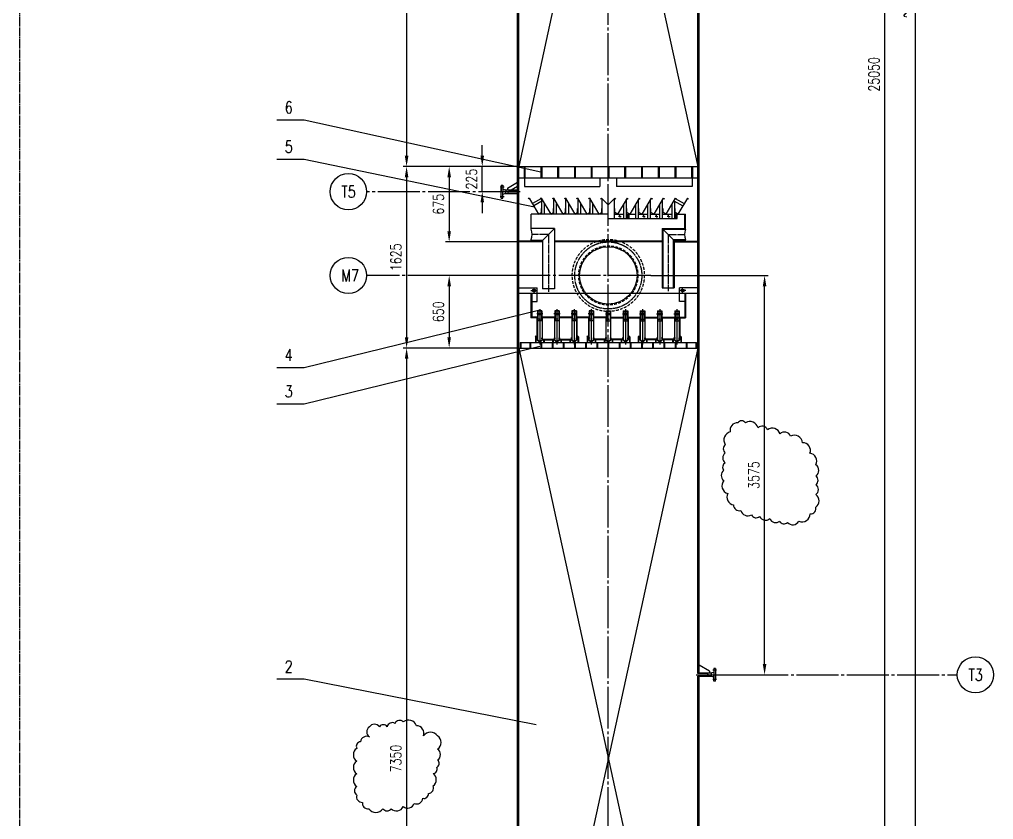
# Model space of a CAD drawing. Extents: x 16825 to 205982, y -10874 to 68273.
# Drawn here: x 185376 to 194094, y 40303 to 47465 of the extents above; entities that cross this region are included whole.
import ezdxf
from ezdxf.enums import TextEntityAlignment as Align

# ---------------------------------------------------------------- set-up
doc = ezdxf.new("R2010")
doc.units = 0
doc.header["$LTSCALE"] = 5
doc.header["$MEASUREMENT"] = 0
for name, pattern in [('CENTER', [18, 15, -1, 1, -1]), ('DASHED', [0.75, 0.5, -0.25]), ('DIVIDE', [20, 15, -1, 1, -1, 1, -1])]:
    doc.linetypes.add(name, pattern=pattern)
doc.layers.get('0').update_dxf_attribs({"color": 4, "linetype": 'DIVIDE'})
doc.layers.get('DEFPOINTS').update_dxf_attribs({"linetype": 'CONTINUOUS'})
for name, color, linetype in [('ASHADE', 7, 'CONTINUOUS'), ('CEN', 6, 'CENTER'), ('DIM', 1, 'CONTINUOUS'), ('HID', 5, 'DASHED'), ('THIN', 1, 'CONTINUOUS'), ('THK', 2, 'CONTINUOUS'), ('TXT', 3, 'CONTINUOUS'), ('TXT_E', 7, 'CONTINUOUS')]:
    doc.layers.add(name, color=color, linetype=linetype)
doc.styles.get("Standard").update_dxf_attribs({"font": 'simplex', "width": 0.75, "bigfont": 'hzdx'})
doc.dimstyles.new('DIM3', dxfattribs={"dimscale": 0, "dimtxt": 3, "dimasz": 3, "dimexe": 1, "dimexo": 0, "dimgap": 1.5, "dimtad": 1, "dimdec": 4, "dimdsep": 46, "dimtxsty": 'Standard', "dimcen": 3, "dimclrd": 1, "dimclrt": 3, "dimadec": 0, "dimazin": 0, "dimtfac": 0.75, "dimtdec": 4, "dimtix": 1, "dimtmove": 0, "dimatfit": 0, "dimfxl": 0, "dimtolj": 1, "dimtzin": 0, "dimarcsym": 0})

# ---------------------------------------------------------------- blocks, each defined once
blk = doc.blocks.new('*D216')
at = {"layer": 'DEFPOINTS', "color": 0}
for p in [(192140.6, 66718.7), (191638.1, 28623.7), (193392.9, 28623.7)]:
    blk.add_point(p, dxfattribs=at)
at = {"layer": 'DIM', "lineweight": -2}
for p, q in [((192140.6, 66718.7), (193424.9, 66718.7)), ((191638.1, 28623.7), (193424.9, 28623.7))]:
    blk.add_line(p, q, dxfattribs=at)
at = {"layer": 'DIM', "color": 1, "lineweight": -2}
blk.add_line((193392.9, 66622.7), (193392.9, 28719.7), dxfattribs=at)
at = {"layer": 'DIM', "color": 1}
for points in [[(193376.9, 66622.7), (193408.9, 66622.7), (193392.9, 66718.7)], [(193376.9, 28719.7), (193408.9, 28719.7), (193392.9, 28623.7)]]:
    blk.add_solid(points, dxfattribs=at)
at = {"layer": 'DIM', "color": 3, "insert": (193296.9, 47671.2), "char_height": 96, "attachment_point": 5, "rotation": 90}
blk.add_mtext('\\A1;~38275', dxfattribs=at)
blk = doc.blocks.new('*D188')
at = {"layer": 'DEFPOINTS', "color": 0}
for p in [(191464.1, 59498.7), (193120, 59498.7), (191458.1, 34448.7)]:
    blk.add_point(p, dxfattribs=at)
at = {"layer": 'DIM', "lineweight": -2}
for p, q in [((191464.1, 59498.7), (193152, 59498.7)), ((191458.1, 34448.7), (193152, 34448.7))]:
    blk.add_line(p, q, dxfattribs=at)
at = {"layer": 'DIM', "color": 1, "lineweight": -2}
blk.add_line((193120, 34544.7), (193120, 59402.7), dxfattribs=at)
at = {"layer": 'DIM', "color": 1}
for points in [[(193104, 59402.7), (193136, 59402.7), (193120, 59498.7)], [(193104, 34544.7), (193136, 34544.7), (193120, 34448.7)]]:
    blk.add_solid(points, dxfattribs=at)
at = {"layer": 'DIM', "color": 3, "insert": (193024, 46973.7), "char_height": 96, "attachment_point": 5, "rotation": 90}
blk.add_mtext('\\A1;25050', dxfattribs=at)
blk = doc.blocks.new('*D181')
at = {"layer": 'DEFPOINTS', "color": 0}
for p in [(191027.2, 45173.7), (192045, 45173.7), (191672.6, 41598.7)]:
    blk.add_point(p, dxfattribs=at)
at = {"layer": 'DIM', "lineweight": -2}
for p, q in [((191027.2, 45173.7), (192077, 45173.7)), ((191672.6, 41598.7), (192077, 41598.7))]:
    blk.add_line(p, q, dxfattribs=at)
at = {"layer": 'DIM', "color": 1, "lineweight": -2}
blk.add_line((192045, 41694.7), (192045, 45077.7), dxfattribs=at)
at = {"layer": 'DIM', "color": 1}
for points in [[(192029, 45077.7), (192061, 45077.7), (192045, 45173.7)], [(192029, 41694.7), (192061, 41694.7), (192045, 41598.7)]]:
    blk.add_solid(points, dxfattribs=at)
at = {"layer": 'DIM', "color": 3, "insert": (191949, 43386.2), "char_height": 96, "attachment_point": 5, "rotation": 90}
blk.add_mtext('\\A1;3575', dxfattribs=at)
blk = doc.blocks.new('*D247')
at = {"layer": 'DEFPOINTS', "color": 0}
for p in [(189834.1, 53498.7), (188840.8, 46148.7), (189846.1, 46148.7)]:
    blk.add_point(p, dxfattribs=at)
at = {"layer": 'DIM', "lineweight": -2}
for p, q in [((189834.1, 53498.7), (188808.8, 53498.7)), ((189846.1, 46148.7), (188808.8, 46148.7))]:
    blk.add_line(p, q, dxfattribs=at)
at = {"layer": 'DIM', "color": 1, "lineweight": -2}
blk.add_line((188840.8, 53402.7), (188840.8, 46244.7), dxfattribs=at)
at = {"layer": 'DIM', "color": 1}
for points in [[(188824.8, 53402.7), (188856.8, 53402.7), (188840.8, 53498.7)], [(188824.8, 46244.7), (188856.8, 46244.7), (188840.8, 46148.7)]]:
    blk.add_solid(points, dxfattribs=at)
at = {"layer": 'DIM', "color": 3, "insert": (188744.8, 49823.7), "char_height": 96, "attachment_point": 5, "rotation": 90}
blk.add_mtext('\\A1;7350', dxfattribs=at)
blk = doc.blocks.new('*D248')
at = {"layer": 'DEFPOINTS', "color": 0}
for p in [(189834.1, 46148.7), (188840.8, 44523.7), (189846.1, 44523.7)]:
    blk.add_point(p, dxfattribs=at)
at = {"layer": 'DIM', "lineweight": -2}
for p, q in [((189834.1, 46148.7), (188808.8, 46148.7)), ((189846.1, 44523.7), (188808.8, 44523.7))]:
    blk.add_line(p, q, dxfattribs=at)
at = {"layer": 'DIM', "color": 1, "lineweight": -2}
blk.add_line((188840.8, 46052.7), (188840.8, 44619.7), dxfattribs=at)
at = {"layer": 'DIM', "color": 1}
for points in [[(188824.8, 46052.7), (188856.8, 46052.7), (188840.8, 46148.7)], [(188824.8, 44619.7), (188856.8, 44619.7), (188840.8, 44523.7)]]:
    blk.add_solid(points, dxfattribs=at)
at = {"layer": 'DIM', "color": 3, "insert": (188744.8, 45336.2), "char_height": 96, "attachment_point": 5, "rotation": 90}
blk.add_mtext('\\A1;1625', dxfattribs=at)
blk = doc.blocks.new('*D249')
at = {"layer": 'DEFPOINTS', "color": 0}
for p in [(189846.1, 46148.7), (189221.9, 45473.7), (189846.1, 45473.7)]:
    blk.add_point(p, dxfattribs=at)
at = {"layer": 'DIM', "lineweight": -2}
for p, q in [((189846.1, 46148.7), (189189.9, 46148.7)), ((189846.1, 45473.7), (189189.9, 45473.7))]:
    blk.add_line(p, q, dxfattribs=at)
at = {"layer": 'DIM', "color": 1, "lineweight": -2}
blk.add_line((189221.9, 46052.7), (189221.9, 45569.7), dxfattribs=at)
at = {"layer": 'DIM', "color": 1}
for points in [[(189205.9, 46052.7), (189237.9, 46052.7), (189221.9, 46148.7)], [(189205.9, 45569.7), (189237.9, 45569.7), (189221.9, 45473.7)]]:
    blk.add_solid(points, dxfattribs=at)
at = {"layer": 'DIM', "color": 3, "insert": (189125.9, 45811.2), "char_height": 96, "attachment_point": 5, "rotation": 90}
blk.add_mtext('\\A1;675', dxfattribs=at)
blk = doc.blocks.new('*D250')
at = {"layer": 'DEFPOINTS', "color": 0}
for p in [(189834.1, 45173.7), (189221.9, 44523.7), (189846.1, 44523.7)]:
    blk.add_point(p, dxfattribs=at)
at = {"layer": 'DIM', "lineweight": -2}
for p, q in [((189834.1, 45173.7), (189189.9, 45173.7)), ((189846.1, 44523.7), (189189.9, 44523.7))]:
    blk.add_line(p, q, dxfattribs=at)
at = {"layer": 'DIM', "color": 1, "lineweight": -2}
blk.add_line((189221.9, 45077.7), (189221.9, 44619.7), dxfattribs=at)
at = {"layer": 'DIM', "color": 1}
for points in [[(189205.9, 45077.7), (189237.9, 45077.7), (189221.9, 45173.7)], [(189205.9, 44619.7), (189237.9, 44619.7), (189221.9, 44523.7)]]:
    blk.add_solid(points, dxfattribs=at)
at = {"layer": 'DIM', "color": 3, "insert": (189125.9, 44848.7), "char_height": 96, "attachment_point": 5, "rotation": 90}
blk.add_mtext('\\A1;650', dxfattribs=at)
blk = doc.blocks.new('*D251')
at = {"layer": 'DEFPOINTS', "color": 0}
for p in [(189834.1, 44523.7), (188840.8, 37173.7), (189846.1, 37173.7)]:
    blk.add_point(p, dxfattribs=at)
at = {"layer": 'DIM', "lineweight": -2}
for p, q in [((189834.1, 44523.7), (188808.8, 44523.7)), ((189846.1, 37173.7), (188808.8, 37173.7))]:
    blk.add_line(p, q, dxfattribs=at)
at = {"layer": 'DIM', "color": 1, "lineweight": -2}
blk.add_line((188840.8, 44427.7), (188840.8, 37269.7), dxfattribs=at)
at = {"layer": 'DIM', "color": 1}
for points in [[(188824.8, 44427.7), (188856.8, 44427.7), (188840.8, 44523.7)], [(188824.8, 37269.7), (188856.8, 37269.7), (188840.8, 37173.7)]]:
    blk.add_solid(points, dxfattribs=at)
at = {"layer": 'DIM', "color": 3, "insert": (188744.8, 40848.7), "char_height": 96, "attachment_point": 5, "rotation": 90}
blk.add_mtext('\\A1;7350', dxfattribs=at)
blk = doc.blocks.new('*D255')
at = {"layer": 'DEFPOINTS', "color": 0}
for p in [(189518, 46148.7), (189846.1, 46148.7), (189686.1, 45923.7)]:
    blk.add_point(p, dxfattribs=at)
at = {"layer": 'DIM', "color": 1, "lineweight": -2}
for p, q in [((189518, 46244.7), (189518, 46340.7)), ((189518, 45923.7), (189518, 46148.7)), ((189518, 45827.7), (189518, 45731.7))]:
    blk.add_line(p, q, dxfattribs=at)
at = {"layer": 'DIM', "lineweight": -2}
for p, q in [((189846.1, 46148.7), (189486, 46148.7)), ((189686.1, 45923.7), (189486, 45923.7))]:
    blk.add_line(p, q, dxfattribs=at)
at = {"layer": 'DIM', "color": 1}
for points in [[(189502, 46244.7), (189534, 46244.7), (189518, 46148.7)], [(189502, 45827.7), (189534, 45827.7), (189518, 45923.7)]]:
    blk.add_solid(points, dxfattribs=at)
at = {"layer": 'DIM', "color": 3, "insert": (189422, 46036.2), "char_height": 96, "attachment_point": 5, "rotation": 90}
blk.add_mtext('\\A1;225', dxfattribs=at)

msp = doc.modelspace()

# ---------------------------------------------------------------- linework, layer by layer
msp.add_line((185375.853, 67790), (185375.853, 27140.43))
at = {"layer": 'ASHADE'}
for p, q in [((191430.09, 53498.657), (189846.09, 46148.657)), ((189846.09, 53474.331), (191446.09, 46148.657)), ((189846.09, 46148.657), (191446.09, 46148.657)), ((189892.09, 46148.657), (189892.09, 46048.657)), ((189900.09, 46148.657), (189900.09, 46048.657)), ((190042.09, 46148.657), (190042.09, 46048.657)), ((190050.09, 46148.657), (190050.09, 46048.657)), ((190192.09, 46148.657), (190192.09, 46048.657)), ((190200.09, 46148.657), (190200.09, 46048.657)), ((190342.09, 46148.657), (190342.09, 46048.657)), ((190350.09, 46148.657), (190350.09, 46048.657)), ((190492.09, 46148.657), (190492.09, 46048.657)), ((190500.09, 46148.657), (190500.09, 46048.657)), ((190642.09, 46148.657), (190642.09, 46048.657)), ((190650.09, 46148.657), (190650.09, 46048.657)), ((190792.09, 46148.657), (190792.09, 46048.657)), ((190800.09, 46148.657), (190800.09, 46048.657)), ((190942.09, 46148.657), (190942.09, 46048.657)), ((190950.09, 46148.657), (190950.09, 46048.657)), ((191092.09, 46148.657), (191092.09, 46048.657)), ((191100.09, 46148.657), (191100.09, 46048.657)), ((191242.09, 46148.657), (191242.09, 46048.657)), ((191250.09, 46148.657), (191250.09, 46048.657)), ((191392.09, 46148.657), (191392.09, 46048.657)), ((191400.09, 46148.657), (191400.09, 46048.657)), ((189846.09, 46048.657), (191446.09, 46048.657)), ((189896.09, 46048.657), (189896.09, 45968.657)), ((190571.275, 46048.657), (190571.275, 45968.657)), ((190720.906, 46048.657), (190720.906, 45968.657)), ((191396.09, 46048.657), (191396.09, 45968.657)), ((189896.09, 45968.657), (190571.275, 45968.657)), ((191396.09, 45968.657), (190720.906, 45968.657)), ((189938.297, 45866.353), (189927.904, 45860.353)), ((189938.297, 45866.353), (190022.297, 45720.861)), ((190048.097, 45863.236), (189967.097, 45816.47)), ((190046.297, 45866.353), (190035.904, 45860.353)), ((190046.297, 45866.353), (190130.297, 45720.861)), ((190154.297, 45866.353), (190143.904, 45860.353)), ((190154.297, 45866.353), (190238.297, 45720.861)), ((190261.884, 45866.353), (190251.491, 45860.353)), ((190261.884, 45866.353), (190345.884, 45720.861)), ((190369.884, 45866.353), (190359.491, 45860.353)), ((190369.884, 45866.353), (190453.884, 45720.861)), ((190477.884, 45866.353), (190467.491, 45860.353)), ((190477.884, 45866.353), (190561.884, 45720.861)), ((190585.884, 45866.353), (190577.399, 45857.868)), ((190645.884, 45806.353), (190585.884, 45866.353)), ((190591.465, 45720.861), (190591.465, 45860.773)), ((190645.884, 45806.353), (190705.884, 45866.353)), ((190700.303, 45684.861), (190700.303, 45860.773)), ((190705.884, 45866.353), (190714.369, 45857.868)), ((190813.884, 45866.353), (190729.884, 45720.861)), ((190813.884, 45866.353), (190824.276, 45860.353)), ((190921.884, 45866.353), (190837.884, 45720.861)), ((190921.884, 45866.353), (190932.276, 45860.353)), ((191029.884, 45866.353), (190945.884, 45720.861)), ((191029.884, 45866.353), (191040.276, 45860.353)), ((191137.884, 45866.353), (191053.884, 45720.861)), ((191137.884, 45866.353), (191148.276, 45860.353)), ((191245.884, 45866.353), (191161.884, 45720.861)), ((191244.084, 45863.236), (191325.084, 45816.47)), ((191245.884, 45866.353), (191256.276, 45860.353)), ((191353.884, 45866.353), (191269.884, 45720.861)), ((191353.884, 45866.353), (191364.276, 45860.353)), ((190051.877, 45837.706), (189979.097, 45795.686)), ((190048.277, 45735.861), (190048.277, 45771.861)), ((190051.877, 45720.861), (190051.877, 45856.687)), ((190075.877, 45720.861), (190075.877, 45815.118)), ((190156.277, 45735.861), (190156.277, 45771.861)), ((190159.877, 45720.861), (190159.877, 45856.687)), ((190183.877, 45720.861), (190183.877, 45815.118)), ((190264.277, 45735.861), (190264.277, 45771.861)), ((190267.465, 45720.861), (190267.465, 45856.687)), ((190291.465, 45720.861), (190291.465, 45815.118)), ((190371.865, 45735.861), (190371.865, 45771.861)), ((190375.465, 45720.861), (190375.465, 45856.687)), ((190399.465, 45720.861), (190399.465, 45815.118)), ((190479.865, 45735.861), (190479.865, 45771.861)), ((190483.465, 45720.861), (190483.465, 45856.687)), ((190507.465, 45720.861), (190507.465, 45815.118)), ((190587.865, 45735.861), (190587.865, 45771.861)), ((190703.903, 45735.861), (190703.903, 45771.861)), ((190784.303, 45684.861), (190784.303, 45815.118)), ((190808.303, 45684.861), (190808.303, 45856.687)), ((190811.903, 45735.861), (190811.903, 45771.861)), ((190892.303, 45684.861), (190892.303, 45815.118)), ((190916.303, 45684.861), (190916.303, 45856.687)), ((190919.903, 45735.861), (190919.903, 45771.861)), ((191000.303, 45684.861), (191000.303, 45815.118)), ((191024.303, 45684.861), (191024.303, 45856.687)), ((191027.903, 45735.861), (191027.903, 45771.861)), ((191108.303, 45684.861), (191108.303, 45815.118)), ((191132.303, 45684.861), (191132.303, 45856.687)), ((191135.903, 45735.861), (191135.903, 45771.861)), ((191216.303, 45684.861), (191216.303, 45815.118)), ((191232.084, 45842.451), (191313.084, 45795.686)), ((191240.303, 45684.861), (191240.303, 45837.706)), ((191243.903, 45735.861), (191243.903, 45771.861)), ((189955.097, 45587.061), (189955.097, 45720.861)), ((190645.884, 45720.861), (189955.097, 45720.861)), ((190022.297, 45720.861), (190048.277, 45735.861)), ((190130.297, 45720.861), (190156.277, 45735.861)), ((190238.297, 45720.861), (190264.277, 45735.861)), ((190345.884, 45720.861), (190371.865, 45735.861)), ((190453.884, 45720.861), (190479.865, 45735.861)), ((190561.884, 45720.861), (190587.865, 45735.861)), ((190645.884, 45684.861), (191263.66, 45684.861)), ((190700.303, 45720.861), (190784.303, 45720.861)), ((190729.884, 45720.861), (190703.903, 45735.861)), ((190748.303, 45702.861), (190735.991, 45702.861)), ((190748.303, 45702.861), (190748.303, 45713.779)), ((190748.303, 45702.861), (190760.615, 45702.861)), ((190748.303, 45702.861), (190748.303, 45691.943)), ((190808.303, 45720.861), (190892.303, 45720.861)), ((190837.884, 45720.861), (190811.903, 45735.861)), ((190820.303, 45684.861), (190820.303, 45720.861)), ((190832.303, 45684.861), (190832.303, 45720.861)), ((190916.303, 45720.861), (191000.303, 45720.861)), ((190945.884, 45720.861), (190919.903, 45735.861)), ((190964.303, 45702.861), (190951.991, 45702.861)), ((190964.303, 45702.861), (190964.303, 45713.779)), ((190964.303, 45702.861), (190964.303, 45691.943)), ((190964.303, 45702.861), (190976.615, 45702.861)), ((191024.303, 45720.861), (191108.303, 45720.861)), ((191053.884, 45720.861), (191027.903, 45735.861)), ((191078.303, 45702.861), (191065.991, 45702.861)), ((191078.303, 45702.861), (191078.303, 45713.779)), ((191078.303, 45702.861), (191078.303, 45691.943)), ((191078.303, 45702.861), (191090.615, 45702.861)), ((191132.303, 45720.861), (191216.303, 45720.861)), ((191161.884, 45720.861), (191135.903, 45735.861)), ((191186.303, 45702.861), (191173.991, 45702.861)), ((191186.303, 45702.861), (191186.303, 45713.779)), ((191186.303, 45702.861), (191186.303, 45691.943)), ((191186.303, 45702.861), (191198.615, 45702.861)), ((191240.303, 45720.861), (191337.084, 45720.861)), ((191269.884, 45720.861), (191243.903, 45735.861)), ((191251.66, 45684.861), (191251.66, 45720.861)), ((191263.66, 45684.861), (191263.66, 45720.861)), ((191329.884, 45594.261), (191329.884, 45720.861)), ((191337.084, 45587.061), (191337.084, 45720.861)), ((190164.497, 45594.261), (189955.097, 45594.261)), ((190057.697, 45487.461), (190164.497, 45594.261)), ((190164.497, 45594.261), (190164.497, 45473.661)), ((191127.684, 45594.261), (191234.484, 45487.461)), ((191127.684, 45594.261), (191337.084, 45594.261)), ((191127.684, 45594.261), (191127.684, 45063.886)), ((191134.884, 45587.061), (191337.084, 45587.061)), ((191134.884, 45587.061), (191134.884, 45063.886)), ((190057.697, 45480.861), (189846.09, 45480.861)), ((190057.697, 45473.661), (189846.09, 45473.661)), ((189955.097, 45480.861), (189955.097, 45494.661)), ((190057.697, 45487.461), (189955.097, 45487.461)), ((189962.297, 45480.861), (189962.297, 45487.461)), ((190057.697, 45487.461), (190057.697, 45473.661)), ((190057.697, 45473.661), (190057.697, 45055.331)), ((191127.684, 45480.861), (190164.497, 45480.861)), ((191127.684, 45473.661), (190164.497, 45473.661)), ((190164.497, 45473.661), (190164.497, 45055.331)), ((191227.284, 45494.661), (191337.084, 45494.661)), ((191227.284, 45494.661), (191227.284, 45063.886)), ((191234.484, 45487.461), (191337.084, 45487.461)), ((191234.484, 45487.461), (191234.484, 45063.886)), ((191234.484, 45480.861), (191446.09, 45480.861)), ((191234.484, 45473.661), (191446.09, 45473.661)), ((191329.884, 45480.861), (191329.884, 45487.461)), ((191337.084, 45480.861), (191337.084, 45494.661)), ((189846.09, 45013.657), (189846.09, 45063.657)), ((189846.09, 45063.657), (190008.09, 45063.657)), ((189846.09, 45013.657), (191446.09, 45013.657)), ((189953.488, 45037.762), (190003.774, 45037.762)), ((189954.09, 45013.657), (189954.09, 44793.657)), ((189961.29, 45013.657), (189961.29, 44800.857)), ((189981.09, 45012.705), (189981.09, 45064.263)), ((190008.09, 44941.657), (190008.09, 45063.657)), ((190164.497, 45055.331), (190057.697, 45055.331)), ((191127.684, 45063.886), (191234.484, 45063.886)), ((191446.09, 45063.657), (191284.09, 45063.657)), ((191284.09, 44941.657), (191284.09, 45063.657)), ((191338.692, 45037.762), (191288.406, 45037.762)), ((191311.09, 45012.705), (191311.09, 45064.263)), ((191330.89, 45013.657), (191330.89, 44800.857)), ((191338.09, 45013.657), (191338.09, 44793.657)), ((191446.09, 45013.657), (191446.09, 45063.657)), ((189961.29, 44941.657), (190008.09, 44941.657)), ((191330.89, 44941.657), (191284.09, 44941.657)), ((190059.944, 44828.657), (190005.043, 44828.657)), ((190052.09, 44857.657), (190012.09, 44857.657)), ((190012.09, 44857.657), (190012.09, 44767.657)), ((190016.09, 44838.657), (190012.09, 44838.657)), ((190016.09, 44818.657), (190012.09, 44818.657)), ((190048.09, 44853.657), (190016.09, 44853.657)), ((190016.09, 44853.657), (190016.09, 44767.657)), ((190048.09, 44853.657), (190048.09, 44767.657)), ((190052.09, 44838.657), (190048.09, 44838.657)), ((190052.09, 44818.657), (190048.09, 44818.657)), ((190052.09, 44857.657), (190052.09, 44767.657)), ((190213.944, 44828.657), (190159.043, 44828.657)), ((190166.09, 44857.657), (190166.09, 44767.657)), ((190206.09, 44857.657), (190166.09, 44857.657)), ((190170.09, 44838.657), (190166.09, 44838.657)), ((190170.09, 44818.657), (190166.09, 44818.657)), ((190170.09, 44853.657), (190170.09, 44767.657)), ((190202.09, 44853.657), (190170.09, 44853.657)), ((190202.09, 44853.657), (190202.09, 44767.657)), ((190206.09, 44838.657), (190202.09, 44838.657)), ((190206.09, 44818.657), (190202.09, 44818.657)), ((190206.09, 44857.657), (190206.09, 44767.657)), ((190366.017, 44828.657), (190313.059, 44828.657)), ((190360.09, 44857.657), (190320.09, 44857.657)), ((190320.09, 44857.657), (190320.09, 44767.657)), ((190324.09, 44838.657), (190320.09, 44838.657)), ((190324.09, 44818.657), (190320.09, 44818.657)), ((190356.09, 44853.657), (190324.09, 44853.657)), ((190324.09, 44853.657), (190324.09, 44767.657)), ((190356.09, 44853.657), (190356.09, 44767.657)), ((190360.09, 44838.657), (190356.09, 44838.657)), ((190360.09, 44818.657), (190356.09, 44818.657)), ((190360.09, 44857.657), (190360.09, 44767.657)), ((190520.017, 44828.657), (190467.059, 44828.657)), ((190474.09, 44857.657), (190474.09, 44767.657)), ((190514.09, 44857.657), (190474.09, 44857.657)), ((190478.09, 44838.657), (190474.09, 44838.657)), ((190478.09, 44818.657), (190474.09, 44818.657)), ((190478.09, 44853.657), (190478.09, 44767.657)), ((190510.09, 44853.657), (190478.09, 44853.657)), ((190510.09, 44853.657), (190510.09, 44767.657)), ((190514.09, 44838.657), (190510.09, 44838.657)), ((190514.09, 44818.657), (190510.09, 44818.657)), ((190514.09, 44857.657), (190514.09, 44767.657)), ((190620.163, 44828.657), (190673.121, 44828.657)), ((190626.09, 44857.657), (190666.09, 44857.657)), ((190626.09, 44857.657), (190626.09, 44767.657)), ((190626.09, 44838.657), (190630.09, 44838.657)), ((190626.09, 44818.657), (190630.09, 44818.657)), ((190630.09, 44853.657), (190662.09, 44853.657)), ((190630.09, 44853.657), (190630.09, 44767.657)), ((190662.09, 44853.657), (190662.09, 44767.657)), ((190662.09, 44838.657), (190666.09, 44838.657)), ((190662.09, 44818.657), (190666.09, 44818.657)), ((190666.09, 44857.657), (190666.09, 44767.657)), ((190772.236, 44828.657), (190827.138, 44828.657)), ((190780.09, 44857.657), (190780.09, 44767.657)), ((190780.09, 44857.657), (190820.09, 44857.657)), ((190780.09, 44838.657), (190784.09, 44838.657)), ((190780.09, 44818.657), (190784.09, 44818.657)), ((190784.09, 44853.657), (190784.09, 44767.657)), ((190784.09, 44853.657), (190816.09, 44853.657)), ((190816.09, 44853.657), (190816.09, 44767.657)), ((190816.09, 44838.657), (190820.09, 44838.657)), ((190816.09, 44818.657), (190820.09, 44818.657)), ((190820.09, 44857.657), (190820.09, 44767.657)), ((190926.163, 44828.657), (190979.121, 44828.657)), ((190932.09, 44857.657), (190932.09, 44767.657)), ((190932.09, 44857.657), (190972.09, 44857.657)), ((190932.09, 44838.657), (190936.09, 44838.657)), ((190932.09, 44818.657), (190936.09, 44818.657)), ((190936.09, 44853.657), (190936.09, 44767.657)), ((190936.09, 44853.657), (190968.09, 44853.657)), ((190968.09, 44853.657), (190968.09, 44767.657)), ((190968.09, 44838.657), (190972.09, 44838.657)), ((190968.09, 44818.657), (190972.09, 44818.657)), ((190972.09, 44857.657), (190972.09, 44767.657)), ((191078.236, 44828.657), (191133.138, 44828.657)), ((191086.09, 44857.657), (191126.09, 44857.657)), ((191086.09, 44857.657), (191086.09, 44767.657)), ((191086.09, 44838.657), (191090.09, 44838.657)), ((191086.09, 44818.657), (191090.09, 44818.657)), ((191090.09, 44853.657), (191122.09, 44853.657)), ((191090.09, 44853.657), (191090.09, 44767.657)), ((191122.09, 44853.657), (191122.09, 44767.657)), ((191122.09, 44838.657), (191126.09, 44838.657)), ((191122.09, 44818.657), (191126.09, 44818.657)), ((191126.09, 44857.657), (191126.09, 44767.657)), ((191232.236, 44828.657), (191287.138, 44828.657)), ((191240.09, 44857.657), (191240.09, 44767.657)), ((191240.09, 44857.657), (191280.09, 44857.657)), ((191240.09, 44838.657), (191244.09, 44838.657)), ((191240.09, 44818.657), (191244.09, 44818.657)), ((191244.09, 44853.657), (191244.09, 44767.657)), ((191244.09, 44853.657), (191276.09, 44853.657)), ((191276.09, 44853.657), (191276.09, 44767.657)), ((191276.09, 44838.657), (191280.09, 44838.657)), ((191276.09, 44818.657), (191280.09, 44818.657)), ((191280.09, 44857.657), (191280.09, 44767.657)), ((190012.09, 44800.857), (189954.09, 44800.857)), ((190012.09, 44793.657), (189954.09, 44793.657)), ((190007.09, 44793.657), (190007.09, 44598.657)), ((190011.09, 44793.657), (190011.09, 44600.314)), ((190052.09, 44767.657), (190012.09, 44767.657)), ((190039.76, 44782.657), (190024.051, 44782.657)), ((190053.09, 44793.657), (190053.09, 44598.56)), ((190166.09, 44800.857), (190054.09, 44800.857)), ((190166.09, 44793.657), (190054.09, 44793.657)), ((190165.09, 44793.657), (190165.09, 44600.314)), ((190206.09, 44767.657), (190166.09, 44767.657)), ((190193.76, 44782.657), (190178.051, 44782.657)), ((190320.09, 44800.857), (190206.09, 44800.857)), ((190320.09, 44793.657), (190206.09, 44793.657)), ((190207.09, 44793.657), (190207.09, 44598.56)), ((190319.09, 44793.657), (190319.09, 44598.56)), ((190360.09, 44767.657), (190320.09, 44767.657)), ((190347.76, 44782.657), (190332.051, 44782.657)), ((190474.09, 44800.857), (190360.09, 44800.857)), ((190474.09, 44793.657), (190360.09, 44793.657)), ((190361.09, 44793.657), (190361.09, 44600.314)), ((190365.09, 44793.657), (190365.09, 44600.157)), ((190469.09, 44793.657), (190469.09, 44598.657)), ((190473.09, 44793.657), (190473.09, 44600.314)), ((190514.09, 44767.657), (190474.09, 44767.657)), ((190501.76, 44782.657), (190486.051, 44782.657)), ((190626.09, 44800.857), (190514.09, 44800.857)), ((190626.09, 44793.657), (190514.09, 44793.657)), ((190515.09, 44793.657), (190515.09, 44600.314)), ((190625.09, 44793.657), (190625.09, 44600.314)), ((190626.09, 44767.657), (190666.09, 44767.657)), ((190638.42, 44782.657), (190654.129, 44782.657)), ((190666.09, 44800.857), (190780.09, 44800.857)), ((190666.09, 44793.657), (190780.09, 44793.657)), ((190667.09, 44793.657), (190667.09, 44598.56)), ((190779.09, 44793.657), (190779.09, 44598.56)), ((190780.09, 44767.657), (190820.09, 44767.657)), ((190792.42, 44782.657), (190808.129, 44782.657)), ((190820.09, 44800.857), (190932.09, 44800.857)), ((190820.09, 44793.657), (190932.09, 44793.657)), ((190821.09, 44793.657), (190821.09, 44600.314)), ((190825.09, 44793.657), (190825.09, 44598.657)), ((190927.09, 44793.657), (190927.09, 44600.157)), ((190931.09, 44793.657), (190931.09, 44600.314)), ((190932.09, 44767.657), (190972.09, 44767.657)), ((190944.42, 44782.657), (190960.129, 44782.657)), ((190972.09, 44800.857), (191086.09, 44800.857)), ((190972.09, 44793.657), (191086.09, 44793.657)), ((190973.09, 44793.657), (190973.09, 44598.56)), ((191085.09, 44793.657), (191085.09, 44598.56)), ((191086.09, 44767.657), (191126.09, 44767.657)), ((191098.42, 44782.657), (191114.129, 44782.657)), ((191126.09, 44800.857), (191238.09, 44800.857)), ((191126.09, 44793.657), (191238.09, 44793.657)), ((191127.09, 44793.657), (191127.09, 44600.314)), ((191203.09, 44800.857), (191338.09, 44800.857)), ((191203.09, 44793.657), (191338.09, 44793.657)), ((191239.09, 44793.657), (191239.09, 44598.56)), ((191240.09, 44767.657), (191280.09, 44767.657)), ((191252.42, 44782.657), (191268.129, 44782.657)), ((191281.09, 44793.657), (191281.09, 44600.314)), ((191285.09, 44793.657), (191285.09, 44598.657)), ((189856.09, 44573.657), (191436.09, 44573.657)), ((189856.09, 44573.657), (189856.09, 44523.657)), ((189862.09, 44573.657), (189862.09, 44523.657)), ((189943.09, 44573.657), (189943.09, 44523.657)), ((189949.09, 44573.657), (189949.09, 44523.657)), ((189993.59, 44625.314), (190001.833, 44633.557)), ((189993.59, 44625.314), (189993.59, 44573.657)), ((189993.59, 44623.657), (189993.59, 44573.657)), ((189997.59, 44573.657), (189993.59, 44573.657)), ((189997.59, 44623.657), (190004.661, 44630.729)), ((190007.09, 44623.657), (189997.59, 44623.657)), ((189997.59, 44623.657), (189997.59, 44573.657)), ((190007.09, 44603.657), (189997.59, 44603.657)), ((190001.833, 44633.557), (190004.661, 44630.729)), ((190018.18, 44613.657), (190002.962, 44613.657)), ((190007.09, 44598.657), (190032.09, 44573.657)), ((190011.09, 44600.314), (190032.09, 44579.314)), ((190053.09, 44600.314), (190032.09, 44579.314)), ((190056.992, 44598.56), (190032.09, 44573.657)), ((190043.09, 44573.657), (190043.09, 44523.657)), ((190046.001, 44613.657), (190061.219, 44613.657)), ((190049.09, 44573.657), (190049.09, 44523.657)), ((190053.09, 44602.56), (190165.09, 44602.56)), ((190053.09, 44598.56), (190165.247, 44598.56)), ((190066.59, 44598.56), (190066.59, 44573.657)), ((190070.59, 44573.657), (190066.59, 44573.657)), ((190070.59, 44598.56), (190070.59, 44573.657)), ((190143.09, 44573.657), (190143.09, 44523.657)), ((190147.59, 44598.56), (190147.59, 44573.657)), ((190147.59, 44598.56), (190147.59, 44573.657)), ((190151.59, 44573.657), (190147.59, 44573.657)), ((190149.09, 44573.657), (190149.09, 44523.657)), ((190151.59, 44598.56), (190151.59, 44573.657)), ((190158.001, 44613.657), (190173.219, 44613.657)), ((190161.09, 44598.657), (190186.09, 44573.657)), ((190165.09, 44600.314), (190186.09, 44579.314)), ((190207.09, 44600.314), (190186.09, 44579.314)), ((190210.992, 44598.56), (190186.09, 44573.657)), ((190200.001, 44613.657), (190215.219, 44613.657)), ((190207.09, 44602.56), (190319.09, 44602.56)), ((190207.09, 44598.56), (190319.247, 44598.56)), ((190220.59, 44598.56), (190220.59, 44573.657)), ((190220.59, 44596.157), (190224.59, 44596.157)), ((190224.59, 44573.657), (190220.59, 44573.657)), ((190224.59, 44598.56), (190224.59, 44573.657)), ((190243.09, 44573.657), (190243.09, 44523.657)), ((190249.09, 44573.657), (190249.09, 44523.657)), ((190301.59, 44598.56), (190301.59, 44573.657)), ((190301.59, 44596.157), (190305.59, 44596.157)), ((190305.59, 44573.657), (190301.59, 44573.657)), ((190305.59, 44598.56), (190305.59, 44573.657)), ((190326.18, 44613.657), (190310.962, 44613.657)), ((190315.09, 44598.657), (190340.09, 44573.657)), ((190319.09, 44600.314), (190340.09, 44579.314)), ((190361.09, 44600.314), (190340.09, 44579.314)), ((190365.09, 44598.657), (190340.09, 44573.657)), ((190343.09, 44573.657), (190343.09, 44523.657)), ((190349.09, 44573.657), (190349.09, 44523.657)), ((190354.001, 44613.657), (190369.219, 44613.657)), ((190365.09, 44623.657), (190374.59, 44623.657)), ((190365.09, 44603.657), (190374.59, 44603.657)), ((190365.09, 44600.157), (190365.09, 44598.657)), ((190370.348, 44633.557), (190367.519, 44630.729)), ((190374.59, 44623.657), (190367.519, 44630.729)), ((190378.59, 44625.314), (190370.348, 44633.557)), ((190374.59, 44623.657), (190374.59, 44573.657)), ((190374.59, 44573.657), (190378.59, 44573.657)), ((190378.59, 44625.314), (190378.59, 44573.657)), ((190378.59, 44623.657), (190378.59, 44573.657)), ((190443.09, 44573.657), (190443.09, 44523.657)), ((190449.09, 44573.657), (190449.09, 44523.657)), ((190455.59, 44625.314), (190463.833, 44633.557)), ((190455.59, 44625.314), (190455.59, 44573.657)), ((190455.59, 44623.657), (190455.59, 44573.657)), ((190459.59, 44623.657), (190466.661, 44630.729)), ((190469.09, 44623.657), (190459.59, 44623.657)), ((190459.59, 44623.657), (190459.59, 44573.657)), ((190469.09, 44603.657), (190459.59, 44603.657)), ((190463.833, 44633.557), (190466.661, 44630.729)), ((190480.18, 44613.657), (190464.962, 44613.657)), ((190469.09, 44598.657), (190494.09, 44573.657)), ((190473.09, 44600.314), (190494.09, 44579.314)), ((190515.09, 44600.314), (190494.09, 44579.314)), ((190518.992, 44598.56), (190494.09, 44573.657)), ((190508.001, 44613.657), (190523.219, 44613.657)), ((190626.845, 44598.56), (190513.335, 44598.56)), ((190625.09, 44602.56), (190515.09, 44602.56)), ((190528.59, 44598.56), (190528.59, 44573.657)), ((190532.59, 44596.157), (190528.59, 44596.157)), ((190532.59, 44598.56), (190532.59, 44573.657)), ((190543.09, 44573.657), (190543.09, 44523.657)), ((190549.09, 44573.657), (190549.09, 44523.657)), ((190609.59, 44598.56), (190609.59, 44573.657)), ((190613.59, 44596.157), (190609.59, 44596.157)), ((190613.59, 44598.56), (190613.59, 44573.657)), ((190632.18, 44613.657), (190616.962, 44613.657)), ((190621.09, 44598.657), (190646.09, 44573.657)), ((190625.09, 44600.314), (190646.09, 44579.314)), ((190643.09, 44573.657), (190643.09, 44523.657)), ((190667.09, 44600.314), (190646.09, 44579.314)), ((190671.09, 44598.657), (190646.09, 44573.657)), ((190649.09, 44573.657), (190649.09, 44523.657)), ((190660.001, 44613.657), (190675.219, 44613.657)), ((190779.09, 44598.56), (190666.933, 44598.56)), ((190779.09, 44602.56), (190667.09, 44602.56)), ((190680.59, 44598.56), (190680.59, 44573.657)), ((190684.59, 44596.157), (190680.59, 44596.157)), ((190680.59, 44573.657), (190684.59, 44573.657)), ((190684.59, 44598.56), (190684.59, 44573.657)), ((190743.09, 44573.657), (190743.09, 44523.657)), ((190749.09, 44573.657), (190749.09, 44523.657)), ((190761.59, 44598.56), (190761.59, 44573.657)), ((190765.59, 44596.157), (190761.59, 44596.157)), ((190761.59, 44573.657), (190765.59, 44573.657)), ((190765.59, 44598.56), (190765.59, 44573.657)), ((190786.18, 44613.657), (190770.962, 44613.657)), ((190775.188, 44598.56), (190800.09, 44573.657)), ((190779.09, 44600.314), (190800.09, 44579.314)), ((190821.09, 44600.314), (190800.09, 44579.314)), ((190825.09, 44598.657), (190800.09, 44573.657)), ((190814.001, 44613.657), (190829.219, 44613.657)), ((190825.09, 44623.657), (190834.59, 44623.657)), ((190825.09, 44603.657), (190834.59, 44603.657)), ((190830.348, 44633.557), (190827.519, 44630.729)), ((190834.59, 44623.657), (190827.519, 44630.729)), ((190838.59, 44625.314), (190830.348, 44633.557)), ((190834.59, 44623.657), (190834.59, 44573.657)), ((190834.59, 44573.657), (190838.59, 44573.657)), ((190838.59, 44625.314), (190838.59, 44573.657)), ((190838.59, 44623.657), (190838.59, 44573.657)), ((190843.09, 44573.657), (190843.09, 44523.657)), ((190849.09, 44573.657), (190849.09, 44523.657)), ((190913.59, 44625.314), (190921.833, 44633.557)), ((190913.59, 44625.314), (190913.59, 44573.657)), ((190913.59, 44623.657), (190913.59, 44573.657)), ((190917.59, 44573.657), (190913.59, 44573.657)), ((190917.59, 44623.657), (190924.661, 44630.729)), ((190927.09, 44623.657), (190917.59, 44623.657)), ((190917.59, 44623.657), (190917.59, 44573.657)), ((190927.09, 44603.657), (190917.59, 44603.657)), ((190921.833, 44633.557), (190924.661, 44630.729)), ((190938.18, 44613.657), (190922.962, 44613.657)), ((190927.09, 44600.157), (190927.09, 44598.657)), ((190927.09, 44598.657), (190952.09, 44573.657)), ((190931.09, 44600.314), (190952.09, 44579.314)), ((190943.09, 44573.657), (190943.09, 44523.657)), ((190949.09, 44573.657), (190949.09, 44523.657)), ((190973.09, 44600.314), (190952.09, 44579.314)), ((190977.09, 44598.657), (190952.09, 44573.657)), ((190966.001, 44613.657), (190981.219, 44613.657)), ((191085.09, 44598.56), (190972.933, 44598.56)), ((191085.09, 44602.56), (190973.09, 44602.56)), ((190986.59, 44598.56), (190986.59, 44573.657)), ((190990.59, 44596.157), (190986.59, 44596.157)), ((190986.59, 44573.657), (190990.59, 44573.657)), ((190990.59, 44598.56), (190990.59, 44573.657)), ((191043.09, 44573.657), (191043.09, 44523.657)), ((191049.09, 44573.657), (191049.09, 44523.657)), ((191067.59, 44598.56), (191067.59, 44573.657)), ((191071.59, 44596.157), (191067.59, 44596.157)), ((191067.59, 44573.657), (191071.59, 44573.657)), ((191071.59, 44598.56), (191071.59, 44573.657)), ((191092.18, 44613.657), (191076.962, 44613.657)), ((191081.188, 44598.56), (191106.09, 44573.657)), ((191085.09, 44600.314), (191106.09, 44579.314)), ((191127.09, 44600.314), (191106.09, 44579.314)), ((191131.09, 44598.657), (191106.09, 44573.657)), ((191134.18, 44613.657), (191118.962, 44613.657)), ((191239.09, 44598.56), (191126.933, 44598.56)), ((191239.09, 44602.56), (191127.09, 44602.56)), ((191140.59, 44598.56), (191140.59, 44573.657)), ((191140.59, 44573.657), (191144.59, 44573.657)), ((191143.09, 44573.657), (191143.09, 44523.657)), ((191144.59, 44598.56), (191144.59, 44573.657)), ((191144.59, 44598.56), (191144.59, 44573.657)), ((191149.09, 44573.657), (191149.09, 44523.657)), ((191221.59, 44598.56), (191221.59, 44573.657)), ((191221.59, 44573.657), (191225.59, 44573.657)), ((191225.59, 44598.56), (191225.59, 44573.657)), ((191246.18, 44613.657), (191230.962, 44613.657)), ((191235.188, 44598.56), (191260.09, 44573.657)), ((191239.09, 44600.314), (191260.09, 44579.314)), ((191243.09, 44573.657), (191243.09, 44523.657)), ((191249.09, 44573.657), (191249.09, 44523.657)), ((191281.09, 44600.314), (191260.09, 44579.314)), ((191285.09, 44598.657), (191260.09, 44573.657)), ((191274.001, 44613.657), (191289.219, 44613.657)), ((191285.09, 44623.657), (191294.59, 44623.657)), ((191285.09, 44603.657), (191294.59, 44603.657)), ((191290.348, 44633.557), (191287.519, 44630.729)), ((191294.59, 44623.657), (191287.519, 44630.729)), ((191298.59, 44625.314), (191290.348, 44633.557)), ((191294.59, 44623.657), (191294.59, 44573.657)), ((191294.59, 44573.657), (191298.59, 44573.657)), ((191298.59, 44625.314), (191298.59, 44573.657)), ((191298.59, 44623.657), (191298.59, 44573.657)), ((191343.09, 44573.657), (191343.09, 44523.657)), ((191349.09, 44573.657), (191349.09, 44523.657)), ((191430.09, 44573.657), (191430.09, 44523.657)), ((191436.09, 44573.657), (191436.09, 44523.657)), ((189846.09, 44523.657), (191446.09, 44523.657)), ((189846.09, 44523.657), (191446.09, 37173.657)), ((191446.09, 44523.657), (189846.09, 37173.657))]:
    msp.add_line(p, q, dxfattribs=at)
for centre, radius in [((189981.09, 45037.762), 12.6), ((191311.09, 45037.762), 12.6), ((190032.09, 44828.657), 10), ((190186.09, 44828.657), 10), ((190340.09, 44828.657), 10), ((190494.09, 44828.657), 10), ((190646.09, 44828.657), 10), ((190800.09, 44828.657), 10), ((190952.09, 44828.657), 10), ((191106.09, 44828.657), 10), ((191260.09, 44828.657), 10), ((190032.09, 44782.657), 4), ((190186.09, 44782.657), 4), ((190340.09, 44782.657), 4), ((190494.09, 44782.657), 4), ((190646.09, 44782.657), 4), ((190800.09, 44782.657), 4), ((190952.09, 44782.657), 4), ((191106.09, 44782.657), 4), ((191260.09, 44782.657), 4)]:
    msp.add_circle(centre, radius, dxfattribs=at)
for centre, start, end in [((189832.305, 45540.861), 339.3813819, 20.6186181), ((191459.876, 45540.861), 159.3813819, 200.6186181)]:
    msp.add_arc(centre, 131.196, start, end, dxfattribs=at)
at = {"layer": 'CEN', "ltscale": 5}
for p, q in [((190646.09, 28517.234), (190646.09, 65626.635)), ((189858.072, 45923.657), (188481.678, 45923.657)), ((191027.212, 45173.657), (188481.678, 45173.657)), ((190032.09, 44872.786), (190032.09, 44555.108)), ((190186.09, 44872.786), (190186.09, 44555.108)), ((190340.09, 44872.786), (190340.09, 44555.108)), ((190494.09, 44872.786), (190494.09, 44555.108)), ((190800.09, 44872.786), (190800.09, 44555.108)), ((190952.09, 44872.786), (190952.09, 44555.108)), ((191106.09, 44872.786), (191106.09, 44555.108)), ((191260.09, 44872.786), (191260.09, 44555.108)), ((191431.745, 41598.657), (193769.599, 41598.657))]:
    msp.add_line(p, q, dxfattribs=at)
at = {"layer": 'CEN'}
for p, q in [((189679.313, 45966.157), (189713.656, 45966.157)), ((189679.313, 45881.157), (189713.656, 45881.157)), ((190111.097, 45540.861), (189963.408, 45540.861)), ((190111.097, 45540.861), (190111.097, 45025.762)), ((191181.084, 45540.861), (191328.772, 45540.861)), ((191181.084, 45540.861), (191181.084, 45034.317)), ((191614.867, 41641.157), (191580.524, 41641.157)), ((191614.867, 41556.157), (191580.524, 41556.157))]:
    msp.add_line(p, q, dxfattribs=at)
msp.add_circle((190646.09, 45173.657), 300, dxfattribs=at)
at = {"layer": 'DIM'}
for centre in [(188319.492, 45923.657), (188319.492, 45173.657), (193931.786, 41598.657)]:
    msp.add_circle(centre, 162.187, dxfattribs=at)
at = {"layer": 'HID', "ltscale": 10}
for radius in [322.5, 265]:
    msp.add_circle((190646.09, 45173.657), radius, dxfattribs=at)
at = {"layer": 'THIN'}
for p, q in [((190042.09, 46098.657), (187925.404, 46564.4)), ((189986.046, 45783.649), (187925.404, 46211.821)), ((190032.09, 44862.958), (187925.404, 44347.659)), ((190032.09, 44537.299), (187925.404, 44022)), ((190001.414, 41151.524), (187925.404, 41558.217))]:
    msp.add_line(p, q, dxfattribs=at)
at = {"layer": 'THK'}
for p, q in [((191446.09, 41611.657), (191446.09, 54706.657)), ((191458.09, 42948.657), (191458.09, 54702.657)), ((189834.09, 42948.657), (189834.09, 54594.657)), ((189846.09, 36036.157), (189846.09, 54598.657)), ((189686.09, 45956.157), (189688.09, 45956.157)), ((189686.09, 45891.157), (189686.09, 45956.157)), ((189743.09, 45954.802), (189834.09, 46007.34)), ((189776.86, 45939.657), (189834.09, 45972.699)), ((189686.09, 45891.157), (189688.09, 45891.157)), ((189688.09, 45866.157), (189688.09, 45923.657)), ((189688.09, 45866.157), (189702.09, 45866.157)), ((189702.09, 45866.157), (189702.09, 45923.657)), ((189704.64, 45901.649), (189721.391, 45907.385)), ((189722.841, 45907.657), (189728.09, 45907.657)), ((189728.09, 45939.657), (189846.09, 45939.657)), ((189728.09, 45907.657), (189728.09, 45923.657)), ((189728.09, 45907.657), (189846.09, 45907.657)), ((189751.57, 45910.657), (189846.09, 45910.657)), ((189758.632, 45936.657), (189846.09, 45936.657)), ((189834.09, 36036.157), (189834.09, 42948.657)), ((191458.09, 41614.657), (191458.09, 42948.657)), ((191551.09, 41629.802), (191458.09, 41683.495)), ((191566.09, 41614.657), (191446.09, 41614.657)), ((191535.548, 41611.657), (191446.09, 41611.657)), ((191446.09, 36892.157), (191446.09, 41585.657)), ((191542.61, 41585.657), (191446.09, 41585.657)), ((191566.09, 41582.657), (191566.09, 41598.657)), ((191592.09, 41541.157), (191592.09, 41598.657)), ((191608.09, 41631.157), (191606.09, 41631.157)), ((191606.09, 41541.157), (191606.09, 41598.657)), ((191608.09, 41566.157), (191608.09, 41631.157)), ((191566.09, 41582.657), (191446.09, 41582.657)), ((191458.09, 36896.157), (191458.09, 41582.657)), ((191571.34, 41582.657), (191566.09, 41582.657)), ((191589.54, 41576.649), (191572.79, 41582.385)), ((191606.09, 41541.157), (191592.09, 41541.157)), ((191608.09, 41566.157), (191606.09, 41566.157))]:
    msp.add_line(p, q, dxfattribs=at)
at = {"layer": 'THK', "extrusion": (-1.49966e-32, -1.22461e-16, -1)}
for p, q in [((189688.09, 45981.157), (189702.09, 45981.157)), ((189688.09, 45981.157), (189688.09, 45923.657)), ((189702.09, 45981.157), (189702.09, 45923.657)), ((189704.64, 45945.666), (189721.391, 45939.929)), ((189743.09, 45954.802), (189743.09, 45939.657)), ((189722.841, 45939.657), (189728.09, 45939.657)), ((189728.09, 45939.657), (189728.09, 45923.657))]:
    msp.add_line(p, q, dxfattribs=at)
at = {"layer": 'THK', "extrusion": (1.49966e-32, -1.22461e-16, -1)}
for p, q in [((191551.09, 41629.802), (191551.09, 41614.657)), ((191566.09, 41614.657), (191566.09, 41598.657)), ((191571.34, 41614.657), (191566.09, 41614.657)), ((191589.54, 41620.666), (191572.79, 41614.929)), ((191592.09, 41656.157), (191592.09, 41598.657)), ((191606.09, 41656.157), (191592.09, 41656.157)), ((191606.09, 41656.157), (191606.09, 41598.657))]:
    msp.add_line(p, q, dxfattribs=at)
at = {"layer": 'THK', "color": 0}
for points in [[(191875.051, 43854.071, 0.52056705), (191805.016, 43854.071, 0.52056705), (191737.791, 43773.243, 0.52056705), (191693.492, 43658.751, 0.52056705), (191693.466, 43585.905, 0.52056705), (191693.462, 43495.412, 0.52056705), (191680.974, 43429.252, 0.52056705), (191679.502, 43338.173, 0.52056705), (191714.521, 43221.093, 0.52056705), (191767.113, 43119.939, 0.52056705), (191832.259, 43069.933, 0.52056705), (191927.272, 43032.071, 0.52056705), (192000.712, 43016.67, 0.52056705), (192091.456, 42996.522, 0.52056705), (192180.04, 42975.342, 0.52056705), (192250.716, 42963.434, 0.52056705), (192351.411, 42973.531, 0.52056705), (192454.023, 43039.612, 0.52056705), (192502.823, 43099.411, 0.52056705), (192503.47, 43212.241, 0.52056705), (192503.615, 43300.675, 0.52056705), (192503.629, 43377.518, 0.52056705), (192503.629, 43478.952, 0.52056705), (192451.163, 43582.187, 0.52056705), (192384.824, 43676.74, 0.52056705), (192277.795, 43735.98, 0.52056705), (192182.916, 43756.253, 0.52056705), (192072.333, 43793.025, 0.52056705), (191985.97, 43809.668, 0.52056705)], [(188666.799, 41133.096, 0.52056705), (188597.681, 41133.096, 0.52056705), (188507.54, 41133.096, 0.52056705), (188507.54, 41042.632, 0.52056705), (188429.555, 40999.661, 0.52056705), (188394.017, 40939.914, 0.52056705), (188394.017, 40824.977, 0.52056705), (188394.017, 40713.262, 0.52056705), (188394.017, 40599.761, 0.52056705), (188394.017, 40521.637, 0.52056705), (188446.152, 40456.708, 0.52056705), (188502.012, 40399.614, 0.52056705), (188628.665, 40399.614, 0.52056705), (188703.059, 40399.614, 0.52056705), (188810.795, 40418.78, 0.52056705), (188909.05, 40446.638, 0.52056705), (188984.832, 40493.045, 0.52056705), (189036.584, 40536.359, 0.52056705), (189077.473, 40604.06, 0.52056705), (189077.473, 40714.003, 0.52056705), (189110.459, 40768.986, 0.52056705), (189118.391, 40834.742, 0.52056705), (189118.391, 40934.163, 0.52056705), (189118.391, 41051.045, 0.52056705), (188991.743, 41051.045, 0.52056705), (188929.226, 41143.061, 0.52056705), (188811.371, 41177.334, 0.52056705), (188737.051, 41164.001, 0.52056705)]]:
    msp.add_lwpolyline(points, format="xyb", close=True, dxfattribs=at)
at = {"layer": 'THK'}
msp.add_circle((190646.09, 45173.657), 257, dxfattribs=at)
at = {"layer": 'THK', "extrusion": (-1.49966e-32, -1.22461e-16, -1)}
for centre, start, end in [((-189706.09, 45949.394), 291.2505055, 0), ((-189722.841, 45943.657), 270, 291.2505055)]:
    msp.add_arc(centre, 4, start, end, dxfattribs=at)
at = {"layer": 'THK'}
for centre, start, end in [((189706.09, 45897.921), 111.2505055, 180), ((189722.841, 45903.657), 90, 111.2505055), ((191571.34, 41578.657), 68.7494945, 90), ((191588.09, 41572.921), 0, 68.7494945)]:
    msp.add_arc(centre, 4, start, end, dxfattribs=at)
at = {"layer": 'THK', "extrusion": (1.49966e-32, -1.22461e-16, -1)}
for centre, start, end in [((-191571.34, 41618.657), 248.7494945, 270), ((-191588.09, 41624.394), 180, 248.7494945)]:
    msp.add_arc(centre, 4, start, end, dxfattribs=at)
at = {"layer": 'THK'}
for points in [[(189753.022, 45907.657), (189750.969, 45911.271), (189748.663, 45919.3), (189758.938, 45929.298), (189758.791, 45936.872), (189758.27, 45939.657)], [(191541.158, 41582.657), (191543.212, 41586.271), (191545.517, 41594.3), (191535.242, 41604.298), (191535.389, 41611.872), (191535.911, 41614.657)]]:
    msp.add_open_spline(points, degree=3, knots=[12.58912226, 12.58912226, 12.58912226, 12.58912226, 24.61451536, 39.60861687, 48.0104667, 48.0104667, 48.0104667, 48.0104667], dxfattribs=at)
at = {"layer": 'TXT_E', "color": 2}
for p, q in [((187925.404, 46564.4), (187679.648, 46564.4)), ((187925.404, 46211.821), (187679.648, 46211.821)), ((187925.404, 44347.659), (187679.648, 44347.659)), ((187925.404, 44022), (187679.648, 44022)), ((187925.404, 41558.217), (187679.648, 41558.217))]:
    msp.add_line(p, q, dxfattribs=at)

# ---------------------------------------------------------------- texts
at = {"layer": 'TXT', "width": 0.8}
for s, p in [('6', (187785.866, 46593.896)), ('5', (187785.866, 46241.317)), ('4', (187785.866, 44377.155)), ('3', (187785.866, 44051.496)), ('2', (187785.866, 41587.714))]:
    msp.add_text(s, height=105, dxfattribs=at).set_placement(p, align=Align.BOTTOM_CENTER)
for s, p in [('T5', (188256.074, 45870.64)), ('M7', (188256.074, 45120.64)), ('T3', (193868.369, 41545.64))]:
    msp.add_text(s, height=105, dxfattribs=at).set_placement(p)

# ---------------------------------------------------------------- dimensions: what is measured, and where the dimension line sits
at = {"layer": 'DIM'}
dim = msp.add_linear_dim(base=(193392.948, 28623.657), p1=(192140.618, 66718.657), p2=(191638.09, 28623.657), angle=90, text='~38275', dimstyle='DIM3', override={"dimscale": 32, "dimdec": 2, "dimclre": 256, "dimtdec": 2}, dxfattribs=at)
dim.commit()
dim.dimension.update_dxf_attribs({"geometry": '*D216', "text_midpoint": (193296.948, 47671.157)})
for base, p1, p2, picture, middle in [((193119.965, 59498.657), (191458.09, 34448.657), (191464.09, 59498.657), '*D188', (193023.965, 46973.657)), ((188840.813, 46148.657), (189834.09, 53498.657), (189846.09, 46148.657), '*D247', (188744.813, 49823.657)), ((189517.974, 46148.657), (189686.09, 45923.657), (189846.09, 46148.657), '*D255', (189421.974, 46036.157)), ((188840.813, 44523.657), (189834.09, 46148.657), (189846.09, 44523.657), '*D248', (188744.813, 45336.157)), ((189221.858, 45473.661), (189846.09, 46148.657), (189846.09, 45473.661), '*D249', (189125.858, 45811.159)), ((189221.858, 44523.657), (189834.09, 45173.657), (189846.09, 44523.657), '*D250', (189125.858, 44848.657)), ((192044.982, 45173.657), (191672.648, 41598.657), (191027.212, 45173.657), '*D181', (191948.982, 43386.157)), ((188840.813, 37173.657), (189834.09, 44523.657), (189846.09, 37173.657), '*D251', (188744.813, 40848.657))]:
    dim = msp.add_linear_dim(base=base, p1=p1, p2=p2, angle=90, dimstyle='DIM3', override={"dimscale": 32, "dimdec": 2, "dimclre": 256, "dimtdec": 2}, dxfattribs=at)
    dim.commit()
    dim.dimension.update_dxf_attribs({"geometry": picture, "text_midpoint": middle})

doc.saveas('drawing.dxf')
